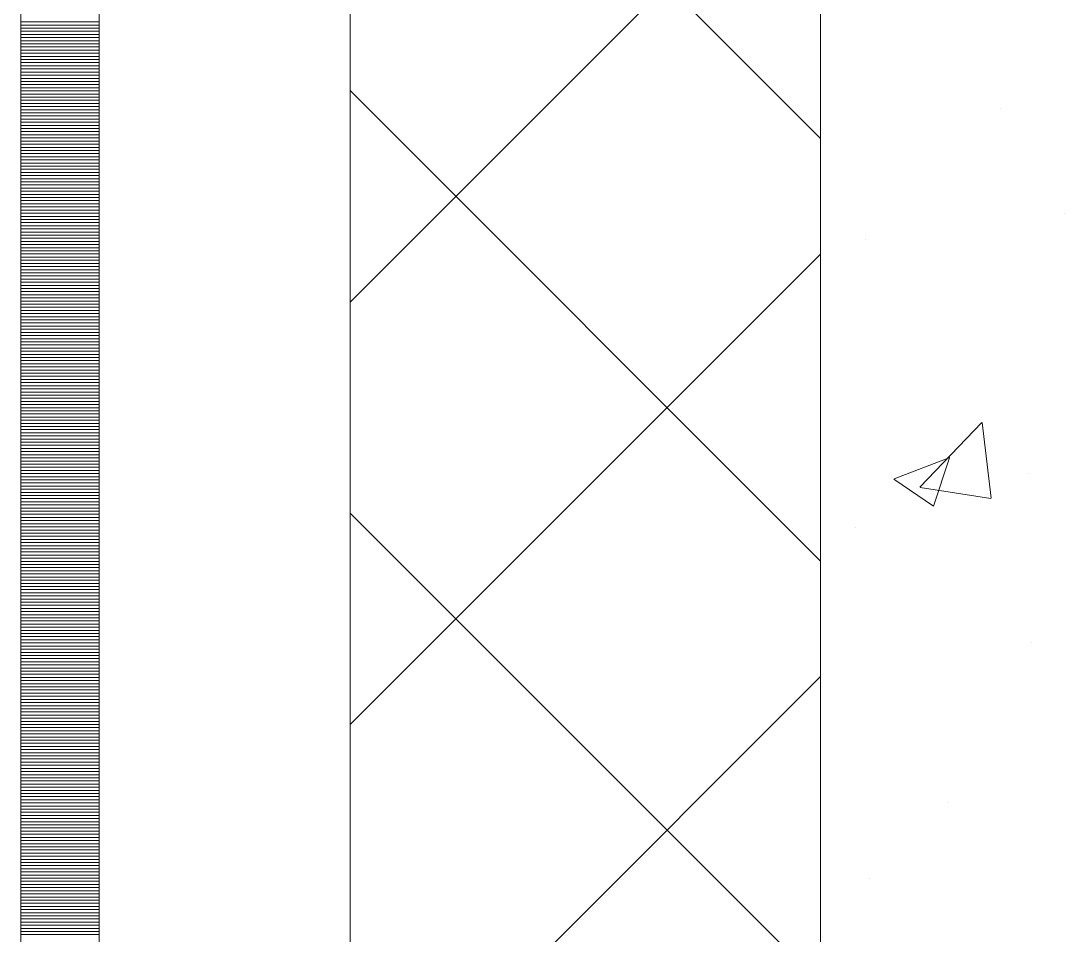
# Model space of a CAD drawing. Header units: millimetres. Extents: x 470010 to 1231400, y -134005 to 421770.
# Drawn here: x 672518.6 to 672851.8, y -21545.6 to -21254.2 of the extents above; entities that cross this region are included whole.
import ezdxf
from ezdxf.enums import TextEntityAlignment as Align

# ---------------------------------------------------------------- set-up
doc = ezdxf.new("R2010")
doc.units = ezdxf.units.MM
doc.linetypes.add('DASHED', pattern=[19.05, 12.7, -6.35])
doc.layers.get('Defpoints').update_dxf_attribs({"color": 140})
doc.layers.add('АР_Делит', color=120, linetype='Continuous', lineweight=0, plot=False)
for name, color, linetype, lineweight in [('АР_Стены ПЕНОблок', 52, 'Continuous', 20), ('АР_Тонкая', 254, 'Continuous', 5), ('АР_Утеплитель', 31, 'Continuous', 0), ('АР_Штриховка', 8, 'Continuous', 0)]:
    doc.layers.add(name, color=color, linetype=linetype, lineweight=lineweight)
doc.layers.add('РД_Оси_100', color=7, linetype='Continuous', lineweight=0, true_color=0x525252)
doc.styles.add('style1', font='ARIALN.TTF')

# ---------------------------------------------------------------- blocks, each defined once
blk = doc.blocks.new('СОШ_2200_АР_ОСИ_М100_28.05.24')
at = {"layer": 'АР_Делит', "color": 251, "linetype": 'DASHED', "true_color": 0x636466}
blk.add_lwpolyline([(-355, 13145), (-355, 100855), (37145, 100855), (37145, 129155), (72745, 129155), (72745, 135155), (114955, 135155), (114955, -355)], dxfattribs=at)
blk = doc.blocks.new('A$C9108343f')
at = {"layer": 'АР_Стены ПЕНОблок', "color": 18, "linetype": 'Continuous', "lineweight": 20, "true_color": 0x000000}
blk.add_line((7054.96, 97555), (7054.96, 21355), dxfattribs=at)
at = {"layer": 'АР_Тонкая', "color": 18, "linetype": 'Continuous', "lineweight": 5, "true_color": 0x000000}
for p, q in [((6799.96, 97555), (6799.96, 21355)), ((6824.96, 97555), (6824.96, 21355)), ((6824.96, 21355), (6824.96, 97555)), ((6904.96, 21355), (6904.96, 97555))]:
    blk.add_line(p, q, dxfattribs=at)
at = {"layer": 'АР_Утеплитель', "color": 18, "linetype": 'Continuous', "lineweight": 0, "true_color": 0x000000}
for p, q in [((6904.96, 97555), (6904.96, 21355)), ((7054.96, 21355), (7054.96, 97555))]:
    blk.add_line(p, q, dxfattribs=at)
at = {"layer": 'АР_Штриховка', "color": 18, "linetype": 'Continuous', "lineweight": 0, "true_color": 0x000000}
for p, q in [((7054.96, 79074.57), (6904.96, 79224.57)), ((6904.96, 79022.44), (7054.96, 79172.44)), ((6799.96, 79111.75), (6824.96, 79111.75)), ((6799.96, 79110.75), (6824.96, 79110.75)), ((6799.96, 79109.75), (6824.96, 79109.75)), ((6799.96, 79108.75), (6824.96, 79108.75)), ((6799.96, 79107.75), (6824.96, 79107.75)), ((6799.96, 79106.75), (6824.96, 79106.75)), ((6799.96, 79105.75), (6824.96, 79105.75)), ((6799.96, 79104.75), (6824.96, 79104.75)), ((6799.96, 79103.75), (6824.96, 79103.75)), ((6799.96, 79102.75), (6824.96, 79102.75)), ((6799.96, 79101.75), (6824.96, 79101.75)), ((6799.96, 79100.75), (6824.96, 79100.75)), ((6799.96, 79099.75), (6824.96, 79099.75)), ((6799.96, 79098.75), (6824.96, 79098.75)), ((6799.96, 79097.75), (6824.96, 79097.75)), ((6799.96, 79096.75), (6824.96, 79096.75)), ((6799.96, 79095.75), (6824.96, 79095.75)), ((6799.96, 79094.75), (6824.96, 79094.75)), ((6799.96, 79093.75), (6824.96, 79093.75)), ((6799.96, 79092.75), (6824.96, 79092.75)), ((6799.96, 79091.75), (6824.96, 79091.75)), ((6799.96, 79090.75), (6824.96, 79090.75)), ((6799.96, 79089.75), (6824.96, 79089.75)), ((6799.96, 79088.75), (6824.96, 79088.75)), ((6799.96, 79087.75), (6824.96, 79087.75)), ((7054.96, 78939.87), (6904.96, 79089.87)), ((6799.96, 79086.75), (6824.96, 79086.75)), ((6799.96, 79085.75), (6824.96, 79085.75)), ((6799.96, 79084.75), (6824.96, 79084.75)), ((6799.96, 79083.75), (6824.96, 79083.75)), ((6799.96, 79082.75), (6824.96, 79082.75)), ((6799.96, 79081.75), (6824.96, 79081.75)), ((7112.4, 79084.09), (7112.4, 79084.09)), ((6799.96, 79080.75), (6824.96, 79080.75)), ((6799.96, 79079.75), (6824.96, 79079.75)), ((6799.96, 79078.75), (6824.96, 79078.75)), ((6799.96, 79077.75), (6824.96, 79077.75)), ((6799.96, 79076.75), (6824.96, 79076.75)), ((6799.96, 79075.75), (6824.96, 79075.75)), ((6799.96, 79074.75), (6824.96, 79074.75)), ((6799.96, 79073.75), (6824.96, 79073.75)), ((6799.96, 79072.75), (6824.96, 79072.75)), ((6799.96, 79071.75), (6824.96, 79071.75)), ((6799.96, 79070.75), (6824.96, 79070.75)), ((6799.96, 79069.75), (6824.96, 79069.75)), ((6799.96, 79068.75), (6824.96, 79068.75)), ((6799.96, 79067.75), (6824.96, 79067.75)), ((6799.96, 79066.75), (6824.96, 79066.75)), ((6799.96, 79065.75), (6824.96, 79065.75)), ((6799.96, 79064.75), (6824.96, 79064.75)), ((6799.96, 79063.75), (6824.96, 79063.75)), ((6799.96, 79062.75), (6824.96, 79062.75)), ((6799.96, 79061.75), (6824.96, 79061.75)), ((6799.96, 79060.75), (6824.96, 79060.75)), ((6799.96, 79059.75), (6824.96, 79059.75)), ((6799.96, 79058.75), (6824.96, 79058.75)), ((6799.96, 79057.75), (6824.96, 79057.75)), ((6799.96, 79056.75), (6824.96, 79056.75)), ((6799.96, 79055.75), (6824.96, 79055.75)), ((6799.96, 79054.75), (6824.96, 79054.75)), ((6799.96, 79053.75), (6824.96, 79053.75)), ((6799.96, 79052.75), (6824.96, 79052.75)), ((6799.96, 79051.75), (6824.96, 79051.75)), ((6799.96, 79050.75), (6824.96, 79050.75)), ((6799.96, 79049.75), (6824.96, 79049.75)), ((6799.96, 79048.75), (6824.96, 79048.75)), ((6799.96, 79047.75), (6824.96, 79047.75)), ((7132.81, 79050.7), (7132.81, 79050.7)), ((6799.96, 79046.75), (6824.96, 79046.75)), ((6799.96, 79045.75), (6824.96, 79045.75)), ((6799.96, 79044.75), (6824.96, 79044.75)), ((6799.96, 79043.75), (6824.96, 79043.75)), ((6799.96, 79042.75), (6824.96, 79042.75)), ((6799.96, 79041.75), (6824.96, 79041.75)), ((7069.23, 79042.33), (7069.23, 79042.33)), ((6799.96, 79040.75), (6824.96, 79040.75)), ((6799.96, 79039.75), (6824.96, 79039.75)), ((6799.96, 79038.75), (6824.96, 79038.75)), ((6799.96, 79037.75), (6824.96, 79037.75)), ((6904.96, 78887.73), (7054.96, 79037.73)), ((6799.96, 79036.75), (6824.96, 79036.75)), ((6799.96, 79035.75), (6824.96, 79035.75)), ((6799.96, 79034.75), (6824.96, 79034.75)), ((6799.96, 79033.75), (6824.96, 79033.75)), ((6799.96, 79032.75), (6824.96, 79032.75)), ((6799.96, 79031.75), (6824.96, 79031.75)), ((6799.96, 79030.75), (6824.96, 79030.75)), ((6799.96, 79029.75), (6824.96, 79029.75)), ((6799.96, 79028.75), (6824.96, 79028.75)), ((6799.96, 79027.75), (6824.96, 79027.75)), ((6799.96, 79026.75), (6824.96, 79026.75)), ((6799.96, 79025.75), (6824.96, 79025.75)), ((6799.96, 79024.75), (6824.96, 79024.75)), ((6799.96, 79023.75), (6824.96, 79023.75)), ((6799.96, 79022.75), (6824.96, 79022.75)), ((6799.96, 79021.75), (6824.96, 79021.75)), ((6799.96, 79020.75), (6824.96, 79020.75)), ((6799.96, 79019.75), (6824.96, 79019.75)), ((6799.96, 79018.75), (6824.96, 79018.75)), ((6799.96, 79017.75), (6824.96, 79017.75)), ((6799.96, 79016.75), (6824.96, 79016.75)), ((6799.96, 79015.75), (6824.96, 79015.75)), ((6799.96, 79014.75), (6824.96, 79014.75)), ((6799.96, 79013.75), (6824.96, 79013.75)), ((6799.96, 79012.75), (6824.96, 79012.75)), ((6799.96, 79011.75), (6824.96, 79011.75)), ((6799.96, 79010.75), (6824.96, 79010.75)), ((6799.96, 79009.75), (6824.96, 79009.75)), ((6799.96, 79008.75), (6824.96, 79008.75)), ((6799.96, 79007.75), (6824.96, 79007.75)), ((6799.96, 79006.75), (6824.96, 79006.75)), ((6799.96, 79005.75), (6824.96, 79005.75)), ((6799.96, 79004.75), (6824.96, 79004.75)), ((6799.96, 79003.75), (6824.96, 79003.75)), ((6799.96, 79002.75), (6824.96, 79002.75)), ((6799.96, 79001.75), (6824.96, 79001.75)), ((6799.96, 79000.75), (6824.96, 79000.75)), ((6799.96, 78999.75), (6824.96, 78999.75)), ((6799.96, 78998.75), (6824.96, 78998.75)), ((6799.96, 78997.75), (6824.96, 78997.75)), ((6799.96, 78996.75), (6824.96, 78996.75)), ((6799.96, 78995.75), (6824.96, 78995.75)), ((6799.96, 78994.75), (6824.96, 78994.75)), ((6799.96, 78993.75), (6824.96, 78993.75)), ((6799.96, 78992.75), (6824.96, 78992.75)), ((6799.96, 78991.75), (6824.96, 78991.75)), ((6799.96, 78990.75), (6824.96, 78990.75)), ((6799.96, 78989.75), (6824.96, 78989.75)), ((6799.96, 78988.75), (6824.96, 78988.75)), ((6799.96, 78987.75), (6824.96, 78987.75)), ((6799.96, 78986.75), (6824.96, 78986.75)), ((6799.96, 78985.75), (6824.96, 78985.75)), ((6799.96, 78984.75), (6824.96, 78984.75)), ((6799.96, 78983.75), (6824.96, 78983.75)), ((6799.96, 78982.75), (6824.96, 78982.75)), ((6799.96, 78981.75), (6824.96, 78981.75)), ((7086.62, 78963.43), (7106.41, 78984.05)), ((7109.29, 78959.93), (7106.48, 78984.05)), ((6799.96, 78980.75), (6824.96, 78980.75)), ((6799.96, 78979.75), (6824.96, 78979.75)), ((6799.96, 78978.75), (6824.96, 78978.75)), ((6799.96, 78977.75), (6824.96, 78977.75)), ((6799.96, 78976.75), (6824.96, 78976.75)), ((6799.96, 78975.75), (6824.96, 78975.75)), ((6799.96, 78974.75), (6824.96, 78974.75)), ((6799.96, 78973.75), (6824.96, 78973.75)), ((6799.96, 78972.75), (6824.96, 78972.75)), ((6799.96, 78971.75), (6824.96, 78971.75)), ((7078.36, 78966.08), (7096.15, 78972.91)), ((7090.94, 78957.4), (7096.09, 78972.75)), ((6799.96, 78970.75), (6824.96, 78970.75)), ((6799.96, 78969.75), (6824.96, 78969.75)), ((6799.96, 78968.75), (6824.96, 78968.75)), ((6799.96, 78967.75), (6824.96, 78967.75)), ((7121.13, 78967.73), (7121.13, 78967.73)), ((6799.96, 78966.75), (6824.96, 78966.75)), ((6799.96, 78965.75), (6824.96, 78965.75)), ((6799.96, 78964.75), (6824.96, 78964.75)), ((7078.29, 78965.92), (7090.93, 78957.4)), ((6799.96, 78963.75), (6824.96, 78963.75)), ((6799.96, 78962.75), (6824.96, 78962.75)), ((6799.96, 78961.75), (6824.96, 78961.75)), ((7086.68, 78963.31), (7109.27, 78959.81)), ((6799.96, 78960.75), (6824.96, 78960.75)), ((6799.96, 78959.75), (6824.96, 78959.75)), ((6799.96, 78958.75), (6824.96, 78958.75)), ((6799.96, 78957.75), (6824.96, 78957.75)), ((6799.96, 78956.75), (6824.96, 78956.75)), ((6799.96, 78955.75), (6824.96, 78955.75)), ((6799.96, 78954.75), (6824.96, 78954.75)), ((7054.96, 78805.17), (6904.96, 78955.17)), ((6799.96, 78953.75), (6824.96, 78953.75)), ((6799.96, 78952.75), (6824.96, 78952.75)), ((6799.96, 78951.75), (6824.96, 78951.75)), ((6799.96, 78950.75), (6824.96, 78950.75)), ((6799.96, 78949.75), (6824.96, 78949.75)), ((6799.96, 78948.75), (6824.96, 78948.75)), ((6799.96, 78947.75), (6824.96, 78947.75)), ((7065.99, 78950.52), (7065.99, 78950.52)), ((6799.96, 78946.75), (6824.96, 78946.75)), ((6799.96, 78945.75), (6824.96, 78945.75)), ((6799.96, 78944.75), (6824.96, 78944.75)), ((6799.96, 78943.75), (6824.96, 78943.75)), ((6799.96, 78942.75), (6824.96, 78942.75)), ((6799.96, 78941.75), (6824.96, 78941.75)), ((6799.96, 78940.75), (6824.96, 78940.75)), ((6799.96, 78939.75), (6824.96, 78939.75)), ((6799.96, 78938.75), (6824.96, 78938.75)), ((6799.96, 78937.75), (6824.96, 78937.75)), ((6799.96, 78936.75), (6824.96, 78936.75)), ((6799.96, 78935.75), (6824.96, 78935.75)), ((6799.96, 78934.75), (6824.96, 78934.75)), ((6799.96, 78933.75), (6824.96, 78933.75)), ((6799.96, 78932.75), (6824.96, 78932.75)), ((6799.96, 78931.75), (6824.96, 78931.75)), ((6799.96, 78930.75), (6824.96, 78930.75)), ((6799.96, 78929.75), (6824.96, 78929.75)), ((6799.96, 78928.75), (6824.96, 78928.75)), ((6799.96, 78927.75), (6824.96, 78927.75)), ((6799.96, 78926.75), (6824.96, 78926.75)), ((6799.96, 78925.75), (6824.96, 78925.75)), ((6799.96, 78924.75), (6824.96, 78924.75)), ((6799.96, 78923.75), (6824.96, 78923.75)), ((6799.96, 78922.75), (6824.96, 78922.75)), ((6799.96, 78921.75), (6824.96, 78921.75)), ((6799.96, 78920.75), (6824.96, 78920.75)), ((6799.96, 78919.75), (6824.96, 78919.75)), ((6799.96, 78918.75), (6824.96, 78918.75)), ((6799.96, 78917.75), (6824.96, 78917.75)), ((6799.96, 78916.75), (6824.96, 78916.75)), ((6799.96, 78915.75), (6824.96, 78915.75)), ((6799.96, 78914.75), (6824.96, 78914.75)), ((6799.96, 78913.75), (6824.96, 78913.75)), ((6799.96, 78912.75), (6824.96, 78912.75)), ((6799.96, 78911.75), (6824.96, 78911.75)), ((7122.14, 78914), (7122.14, 78914)), ((6799.96, 78910.75), (6824.96, 78910.75)), ((6799.96, 78909.75), (6824.96, 78909.75)), ((6799.96, 78908.75), (6824.96, 78908.75)), ((6799.96, 78907.75), (6824.96, 78907.75)), ((6799.96, 78906.75), (6824.96, 78906.75)), ((6799.96, 78905.75), (6824.96, 78905.75)), ((6799.96, 78904.75), (6824.96, 78904.75)), ((6799.96, 78903.75), (6824.96, 78903.75)), ((6799.96, 78902.75), (6824.96, 78902.75)), ((6799.96, 78901.75), (6824.96, 78901.75)), ((6904.96, 78753.03), (7054.96, 78903.03)), ((6799.96, 78900.75), (6824.96, 78900.75)), ((6799.96, 78899.75), (6824.96, 78899.75)), ((6799.96, 78898.75), (6824.96, 78898.75)), ((6799.96, 78897.75), (6824.96, 78897.75)), ((6799.96, 78896.75), (6824.96, 78896.75)), ((6799.96, 78895.75), (6824.96, 78895.75)), ((6799.96, 78894.75), (6824.96, 78894.75)), ((6799.96, 78893.75), (6824.96, 78893.75)), ((6799.96, 78892.75), (6824.96, 78892.75)), ((6799.96, 78891.75), (6824.96, 78891.75)), ((6799.96, 78890.75), (6824.96, 78890.75)), ((6799.96, 78889.75), (6824.96, 78889.75)), ((6799.96, 78888.75), (6824.96, 78888.75)), ((6799.96, 78887.75), (6824.96, 78887.75)), ((6799.96, 78886.75), (6824.96, 78886.75)), ((6799.96, 78885.75), (6824.96, 78885.75)), ((6799.96, 78884.75), (6824.96, 78884.75)), ((6799.96, 78883.75), (6824.96, 78883.75)), ((6799.96, 78882.75), (6824.96, 78882.75)), ((6799.96, 78881.75), (6824.96, 78881.75)), ((6799.96, 78880.75), (6824.96, 78880.75)), ((6799.96, 78879.75), (6824.96, 78879.75)), ((6799.96, 78878.75), (6824.96, 78878.75)), ((6799.96, 78877.75), (6824.96, 78877.75)), ((6799.96, 78876.75), (6824.96, 78876.75)), ((6799.96, 78875.75), (6824.96, 78875.75)), ((6799.96, 78874.75), (6824.96, 78874.75)), ((6799.96, 78873.75), (6824.96, 78873.75)), ((6799.96, 78872.75), (6824.96, 78872.75)), ((6799.96, 78871.75), (6824.96, 78871.75)), ((6799.96, 78870.75), (6824.96, 78870.75)), ((6799.96, 78869.75), (6824.96, 78869.75)), ((6799.96, 78868.75), (6824.96, 78868.75)), ((6799.96, 78867.75), (6824.96, 78867.75)), ((6799.96, 78866.75), (6824.96, 78866.75)), ((6799.96, 78865.75), (6824.96, 78865.75)), ((6799.96, 78864.75), (6824.96, 78864.75)), ((6799.96, 78863.75), (6824.96, 78863.75)), ((6799.96, 78862.75), (6824.96, 78862.75)), ((6799.96, 78861.75), (6824.96, 78861.75)), ((7095.37, 78863), (7095.37, 78863)), ((6799.96, 78860.75), (6824.96, 78860.75)), ((6799.96, 78859.75), (6824.96, 78859.75)), ((6799.96, 78858.75), (6824.96, 78858.75)), ((6799.96, 78857.75), (6824.96, 78857.75)), ((6799.96, 78856.75), (6824.96, 78856.75)), ((6799.96, 78855.75), (6824.96, 78855.75)), ((6799.96, 78854.75), (6824.96, 78854.75)), ((6799.96, 78853.75), (6824.96, 78853.75)), ((6799.96, 78852.75), (6824.96, 78852.75)), ((6799.96, 78851.75), (6824.96, 78851.75)), ((6799.96, 78850.75), (6824.96, 78850.75)), ((6799.96, 78849.75), (6824.96, 78849.75)), ((6799.96, 78848.75), (6824.96, 78848.75)), ((6799.96, 78847.75), (6824.96, 78847.75)), ((6799.96, 78846.75), (6824.96, 78846.75)), ((6799.96, 78845.75), (6824.96, 78845.75)), ((6799.96, 78844.75), (6824.96, 78844.75)), ((6799.96, 78843.75), (6824.96, 78843.75)), ((6799.96, 78842.75), (6824.96, 78842.75)), ((6799.96, 78841.75), (6824.96, 78841.75)), ((6799.96, 78840.75), (6824.96, 78840.75)), ((6799.96, 78839.75), (6824.96, 78839.75)), ((6799.96, 78838.75), (6824.96, 78838.75)), ((6799.96, 78837.75), (6824.96, 78837.75)), ((7070.6, 78838.62), (7070.6, 78838.62)), ((6799.96, 78836.75), (6824.96, 78836.75)), ((6799.96, 78835.75), (6824.96, 78835.75)), ((6799.96, 78834.75), (6824.96, 78834.75)), ((6799.96, 78833.75), (6824.96, 78833.75)), ((6799.96, 78832.75), (6824.96, 78832.75)), ((6799.96, 78831.75), (6824.96, 78831.75)), ((6799.96, 78830.75), (6824.96, 78830.75)), ((6799.96, 78829.75), (6824.96, 78829.75)), ((6799.96, 78828.75), (6824.96, 78828.75)), ((6799.96, 78827.75), (6824.96, 78827.75)), ((6799.96, 78826.75), (6824.96, 78826.75)), ((6799.96, 78825.75), (6824.96, 78825.75)), ((6799.96, 78824.75), (6824.96, 78824.75)), ((6799.96, 78823.75), (6824.96, 78823.75)), ((6799.96, 78822.75), (6824.96, 78822.75)), ((6799.96, 78821.75), (6824.96, 78821.75)), ((6799.96, 78820.75), (6824.96, 78820.75))]:
    blk.add_line(p, q, dxfattribs=at)
at = {"layer": 'РД_Оси_100'}
blk.add_blockref('СОШ_2200_АР_ОСИ_М100_28.05.24', (7154.96, 6755), dxfattribs=at)
at = {"layer": 'Defpoints', "color": 18, "true_color": 0x000000, "style": 'style1'}
for p in [(143949.34, 316089.12), (143974.98, 281639.5), (143890.4, 273244.71), (143839.99, 264276.81), (143967.75, 254892.38), (12251.96, 104178.14), (12382.58, 96023.14)]:
    blk.add_attdef('АР-ПОМЕЩЕНИЕ:НАИМЕНОВАНИЕ', text='', height=100, dxfattribs=at).set_placement(p, align=Align.MIDDLE)
at = {"layer": 'Defpoints', "color": 18, "true_color": 0x000000, "style": 'style1', "flags": 8}
for p in [(143951.3, 279099.09), (143848.34, 269251.11), (143875.33, 260094.25), (144049.74, 250824.7), (163419.28, 238153.36), (155897.46, 237965.97), (183037.2, 237965.97), (143342.94, 237876.19)]:
    blk.add_attdef('АР-ПОМЕЩЕНИЕ:НАИМЕНОВАНИЕ', text='', height=100, dxfattribs=at).set_placement(p, align=Align.MIDDLE)

msp = doc.modelspace()

# ---------------------------------------------------------------- linework, layer by layer
at = {"layer": 'АР_Стены ПЕНОблок', "color": 18, "linetype": 'Continuous', "lineweight": 20, "true_color": 0x000000}
msp.add_line((672773.57, -2811.242), (672773.57, -79011.242), dxfattribs=at)
at = {"layer": 'АР_Тонкая', "color": 18, "linetype": 'Continuous', "lineweight": 5, "true_color": 0x000000}
for p, q in [((672518.57, -2811.242), (672518.57, -79011.242)), ((672543.57, -2811.242), (672543.57, -79011.242)), ((672543.57, -79011.242), (672543.57, -2811.242)), ((672623.57, -79011.242), (672623.57, -2811.242))]:
    msp.add_line(p, q, dxfattribs=at)
at = {"layer": 'АР_Утеплитель', "color": 18, "linetype": 'Continuous', "lineweight": 0, "true_color": 0x000000}
for p, q in [((672623.57, -2811.242), (672623.57, -79011.242)), ((672773.57, -79011.242), (672773.57, -2811.242))]:
    msp.add_line(p, q, dxfattribs=at)
at = {"layer": 'АР_Штриховка', "color": 18, "linetype": 'Continuous', "lineweight": 0, "true_color": 0x000000}
for p, q in [((672773.57, -21291.668), (672623.57, -21141.668)), ((672623.57, -21343.805), (672773.57, -21193.805)), ((672518.57, -21254.492), (672543.57, -21254.492)), ((672518.57, -21255.492), (672543.57, -21255.492)), ((672518.57, -21256.492), (672543.57, -21256.492)), ((672518.57, -21257.492), (672543.57, -21257.492)), ((672518.57, -21258.492), (672543.57, -21258.492)), ((672518.57, -21259.492), (672543.57, -21259.492)), ((672518.57, -21260.492), (672543.57, -21260.492)), ((672518.57, -21261.492), (672543.57, -21261.492)), ((672518.57, -21262.492), (672543.57, -21262.492)), ((672518.57, -21263.492), (672543.57, -21263.492)), ((672518.57, -21264.492), (672543.57, -21264.492)), ((672518.57, -21265.492), (672543.57, -21265.492)), ((672518.57, -21266.492), (672543.57, -21266.492)), ((672518.57, -21267.492), (672543.57, -21267.492)), ((672518.57, -21268.492), (672543.57, -21268.492)), ((672518.57, -21269.492), (672543.57, -21269.492)), ((672518.57, -21270.492), (672543.57, -21270.492)), ((672518.57, -21271.492), (672543.57, -21271.492)), ((672518.57, -21272.492), (672543.57, -21272.492)), ((672518.57, -21273.492), (672543.57, -21273.492)), ((672518.57, -21274.492), (672543.57, -21274.492)), ((672518.57, -21275.492), (672543.57, -21275.492)), ((672518.57, -21276.492), (672543.57, -21276.492)), ((672518.57, -21277.492), (672543.57, -21277.492)), ((672518.57, -21278.492), (672543.57, -21278.492)), ((672773.57, -21426.372), (672623.57, -21276.372)), ((672518.57, -21279.492), (672543.57, -21279.492)), ((672518.57, -21280.492), (672543.57, -21280.492)), ((672518.57, -21281.492), (672543.57, -21281.492)), ((672518.57, -21282.492), (672543.57, -21282.492)), ((672518.57, -21283.492), (672543.57, -21283.492)), ((672518.57, -21284.492), (672543.57, -21284.492)), ((672518.57, -21285.492), (672543.57, -21285.492)), ((672518.57, -21286.492), (672543.57, -21286.492)), ((672518.57, -21287.492), (672543.57, -21287.492)), ((672518.57, -21288.492), (672543.57, -21288.492)), ((672518.57, -21289.492), (672543.57, -21289.492)), ((672518.57, -21290.492), (672543.57, -21290.492)), ((672518.57, -21291.492), (672543.57, -21291.492)), ((672518.57, -21292.492), (672543.57, -21292.492)), ((672518.57, -21293.492), (672543.57, -21293.492)), ((672518.57, -21294.492), (672543.57, -21294.492)), ((672518.57, -21295.492), (672543.57, -21295.492)), ((672518.57, -21296.492), (672543.57, -21296.492)), ((672518.57, -21297.492), (672543.57, -21297.492)), ((672518.57, -21298.492), (672543.57, -21298.492)), ((672518.57, -21299.492), (672543.57, -21299.492)), ((672518.57, -21300.492), (672543.57, -21300.492)), ((672518.57, -21301.492), (672543.57, -21301.492)), ((672518.57, -21302.492), (672543.57, -21302.492)), ((672518.57, -21303.492), (672543.57, -21303.492)), ((672518.57, -21304.492), (672543.57, -21304.492)), ((672518.57, -21305.492), (672543.57, -21305.492)), ((672518.57, -21306.492), (672543.57, -21306.492)), ((672518.57, -21307.492), (672543.57, -21307.492)), ((672518.57, -21308.492), (672543.57, -21308.492)), ((672518.57, -21309.492), (672543.57, -21309.492)), ((672518.57, -21310.492), (672543.57, -21310.492)), ((672518.57, -21311.492), (672543.57, -21311.492)), ((672518.57, -21312.492), (672543.57, -21312.492)), ((672518.57, -21313.492), (672543.57, -21313.492)), ((672518.57, -21314.492), (672543.57, -21314.492)), ((672518.57, -21315.492), (672543.57, -21315.492)), ((672518.57, -21316.492), (672543.57, -21316.492)), ((672518.57, -21317.492), (672543.57, -21317.492)), ((672518.57, -21318.492), (672543.57, -21318.492)), ((672518.57, -21319.492), (672543.57, -21319.492)), ((672518.57, -21320.492), (672543.57, -21320.492)), ((672518.57, -21321.492), (672543.57, -21321.492)), ((672518.57, -21322.492), (672543.57, -21322.492)), ((672518.57, -21323.492), (672543.57, -21323.492)), ((672518.57, -21324.492), (672543.57, -21324.492)), ((672518.57, -21325.492), (672543.57, -21325.492)), ((672518.57, -21326.492), (672543.57, -21326.492)), ((672518.57, -21327.492), (672543.57, -21327.492)), ((672518.57, -21328.492), (672543.57, -21328.492)), ((672623.57, -21478.509), (672773.57, -21328.509)), ((672518.57, -21329.492), (672543.57, -21329.492)), ((672518.57, -21330.492), (672543.57, -21330.492)), ((672518.57, -21331.492), (672543.57, -21331.492)), ((672518.57, -21332.492), (672543.57, -21332.492)), ((672518.57, -21333.492), (672543.57, -21333.492)), ((672518.57, -21334.492), (672543.57, -21334.492)), ((672518.57, -21335.492), (672543.57, -21335.492)), ((672518.57, -21336.492), (672543.57, -21336.492)), ((672518.57, -21337.492), (672543.57, -21337.492)), ((672518.57, -21338.492), (672543.57, -21338.492)), ((672518.57, -21339.492), (672543.57, -21339.492)), ((672518.57, -21340.492), (672543.57, -21340.492)), ((672518.57, -21341.492), (672543.57, -21341.492)), ((672518.57, -21342.492), (672543.57, -21342.492)), ((672518.57, -21343.492), (672543.57, -21343.492)), ((672518.57, -21344.492), (672543.57, -21344.492)), ((672518.57, -21345.492), (672543.57, -21345.492)), ((672518.57, -21346.492), (672543.57, -21346.492)), ((672518.57, -21347.492), (672543.57, -21347.492)), ((672518.57, -21348.492), (672543.57, -21348.492)), ((672518.57, -21349.492), (672543.57, -21349.492)), ((672518.57, -21350.492), (672543.57, -21350.492)), ((672518.57, -21351.492), (672543.57, -21351.492)), ((672518.57, -21352.492), (672543.57, -21352.492)), ((672518.57, -21353.492), (672543.57, -21353.492)), ((672518.57, -21354.492), (672543.57, -21354.492)), ((672518.57, -21355.492), (672543.57, -21355.492)), ((672518.57, -21356.492), (672543.57, -21356.492)), ((672518.57, -21357.492), (672543.57, -21357.492)), ((672518.57, -21358.492), (672543.57, -21358.492)), ((672518.57, -21359.492), (672543.57, -21359.492)), ((672518.57, -21360.492), (672543.57, -21360.492)), ((672518.57, -21361.492), (672543.57, -21361.492)), ((672518.57, -21362.492), (672543.57, -21362.492)), ((672518.57, -21363.492), (672543.57, -21363.492)), ((672518.57, -21364.492), (672543.57, -21364.492)), ((672518.57, -21365.492), (672543.57, -21365.492)), ((672518.57, -21366.492), (672543.57, -21366.492)), ((672518.57, -21367.492), (672543.57, -21367.492)), ((672518.57, -21368.492), (672543.57, -21368.492)), ((672518.57, -21369.492), (672543.57, -21369.492)), ((672518.57, -21370.492), (672543.57, -21370.492)), ((672518.57, -21371.492), (672543.57, -21371.492)), ((672518.57, -21372.492), (672543.57, -21372.492)), ((672518.57, -21373.492), (672543.57, -21373.492)), ((672518.57, -21374.492), (672543.57, -21374.492)), ((672518.57, -21375.492), (672543.57, -21375.492)), ((672518.57, -21376.492), (672543.57, -21376.492)), ((672518.57, -21377.492), (672543.57, -21377.492)), ((672518.57, -21378.492), (672543.57, -21378.492)), ((672518.57, -21379.492), (672543.57, -21379.492)), ((672518.57, -21380.492), (672543.57, -21380.492)), ((672518.57, -21381.492), (672543.57, -21381.492)), ((672805.236, -21402.815), (672825.019, -21382.197)), ((672827.9, -21406.31), (672825.094, -21382.188)), ((672518.57, -21382.492), (672543.57, -21382.492)), ((672518.57, -21383.492), (672543.57, -21383.492)), ((672518.57, -21384.492), (672543.57, -21384.492)), ((672518.57, -21385.492), (672543.57, -21385.492)), ((672518.57, -21386.492), (672543.57, -21386.492)), ((672518.57, -21387.492), (672543.57, -21387.492)), ((672518.57, -21388.492), (672543.57, -21388.492)), ((672518.57, -21389.492), (672543.57, -21389.492)), ((672518.57, -21390.492), (672543.57, -21390.492)), ((672518.57, -21391.492), (672543.57, -21391.492)), ((672518.57, -21392.492), (672543.57, -21392.492)), ((672518.57, -21393.492), (672543.57, -21393.492)), ((672518.57, -21394.492), (672543.57, -21394.492)), ((672518.57, -21395.492), (672543.57, -21395.492)), ((672796.977, -21400.162), (672814.762, -21393.335)), ((672809.556, -21408.845), (672814.706, -21393.496)), ((672518.57, -21396.492), (672543.57, -21396.492)), ((672518.57, -21397.492), (672543.57, -21397.492)), ((672518.57, -21398.492), (672543.57, -21398.492)), ((672518.57, -21399.492), (672543.57, -21399.492)), ((672518.57, -21400.492), (672543.57, -21400.492)), ((672518.57, -21401.492), (672543.57, -21401.492)), ((672796.906, -21400.318), (672809.541, -21408.84)), ((672518.57, -21402.492), (672543.57, -21402.492)), ((672518.57, -21403.492), (672543.57, -21403.492)), ((672518.57, -21404.492), (672543.57, -21404.492)), ((672518.57, -21405.492), (672543.57, -21405.492)), ((672805.291, -21402.932), (672827.881, -21406.436)), ((672518.57, -21406.492), (672543.57, -21406.492)), ((672518.57, -21407.492), (672543.57, -21407.492)), ((672518.57, -21408.492), (672543.57, -21408.492)), ((672518.57, -21409.492), (672543.57, -21409.492)), ((672518.57, -21410.492), (672543.57, -21410.492)), ((672518.57, -21411.492), (672543.57, -21411.492)), ((672773.57, -21561.076), (672623.57, -21411.076)), ((672518.57, -21412.492), (672543.57, -21412.492)), ((672518.57, -21413.492), (672543.57, -21413.492)), ((672518.57, -21414.492), (672543.57, -21414.492)), ((672518.57, -21415.492), (672543.57, -21415.492)), ((672518.57, -21416.492), (672543.57, -21416.492)), ((672518.57, -21417.492), (672543.57, -21417.492)), ((672518.57, -21418.492), (672543.57, -21418.492)), ((672518.57, -21419.492), (672543.57, -21419.492)), ((672518.57, -21420.492), (672543.57, -21420.492)), ((672518.57, -21421.492), (672543.57, -21421.492)), ((672518.57, -21422.492), (672543.57, -21422.492)), ((672518.57, -21423.492), (672543.57, -21423.492)), ((672518.57, -21424.492), (672543.57, -21424.492)), ((672518.57, -21425.492), (672543.57, -21425.492)), ((672518.57, -21426.492), (672543.57, -21426.492)), ((672518.57, -21427.492), (672543.57, -21427.492)), ((672518.57, -21428.492), (672543.57, -21428.492)), ((672518.57, -21429.492), (672543.57, -21429.492)), ((672518.57, -21430.492), (672543.57, -21430.492)), ((672518.57, -21431.492), (672543.57, -21431.492)), ((672518.57, -21432.492), (672543.57, -21432.492)), ((672518.57, -21433.492), (672543.57, -21433.492)), ((672518.57, -21434.492), (672543.57, -21434.492)), ((672518.57, -21435.492), (672543.57, -21435.492)), ((672518.57, -21436.492), (672543.57, -21436.492)), ((672518.57, -21437.492), (672543.57, -21437.492)), ((672518.57, -21438.492), (672543.57, -21438.492)), ((672518.57, -21439.492), (672543.57, -21439.492)), ((672518.57, -21440.492), (672543.57, -21440.492)), ((672518.57, -21441.492), (672543.57, -21441.492)), ((672518.57, -21442.492), (672543.57, -21442.492)), ((672518.57, -21443.492), (672543.57, -21443.492)), ((672518.57, -21444.492), (672543.57, -21444.492)), ((672518.57, -21445.492), (672543.57, -21445.492)), ((672518.57, -21446.492), (672543.57, -21446.492)), ((672518.57, -21447.492), (672543.57, -21447.492)), ((672518.57, -21448.492), (672543.57, -21448.492)), ((672518.57, -21449.492), (672543.57, -21449.492)), ((672518.57, -21450.492), (672543.57, -21450.492)), ((672518.57, -21451.492), (672543.57, -21451.492)), ((672518.57, -21452.492), (672543.57, -21452.492)), ((672518.57, -21453.492), (672543.57, -21453.492)), ((672518.57, -21454.492), (672543.57, -21454.492)), ((672518.57, -21455.492), (672543.57, -21455.492)), ((672518.57, -21456.492), (672543.57, -21456.492)), ((672518.57, -21457.492), (672543.57, -21457.492)), ((672518.57, -21458.492), (672543.57, -21458.492)), ((672518.57, -21459.492), (672543.57, -21459.492)), ((672518.57, -21460.492), (672543.57, -21460.492)), ((672518.57, -21461.492), (672543.57, -21461.492)), ((672518.57, -21462.492), (672543.57, -21462.492)), ((672518.57, -21463.492), (672543.57, -21463.492)), ((672518.57, -21464.492), (672543.57, -21464.492)), ((672518.57, -21465.492), (672543.57, -21465.492)), ((672623.57, -21613.213), (672773.57, -21463.213)), ((672518.57, -21466.492), (672543.57, -21466.492)), ((672518.57, -21467.492), (672543.57, -21467.492)), ((672518.57, -21468.492), (672543.57, -21468.492)), ((672518.57, -21469.492), (672543.57, -21469.492)), ((672518.57, -21470.492), (672543.57, -21470.492)), ((672518.57, -21471.492), (672543.57, -21471.492)), ((672518.57, -21472.492), (672543.57, -21472.492)), ((672518.57, -21473.492), (672543.57, -21473.492)), ((672518.57, -21474.492), (672543.57, -21474.492)), ((672518.57, -21475.492), (672543.57, -21475.492)), ((672518.57, -21476.492), (672543.57, -21476.492)), ((672518.57, -21477.492), (672543.57, -21477.492)), ((672518.57, -21478.492), (672543.57, -21478.492)), ((672518.57, -21479.492), (672543.57, -21479.492)), ((672518.57, -21480.492), (672543.57, -21480.492)), ((672518.57, -21481.492), (672543.57, -21481.492)), ((672518.57, -21482.492), (672543.57, -21482.492)), ((672518.57, -21483.492), (672543.57, -21483.492)), ((672518.57, -21484.492), (672543.57, -21484.492)), ((672518.57, -21485.492), (672543.57, -21485.492)), ((672518.57, -21486.492), (672543.57, -21486.492)), ((672518.57, -21487.492), (672543.57, -21487.492)), ((672518.57, -21488.492), (672543.57, -21488.492)), ((672518.57, -21489.492), (672543.57, -21489.492)), ((672518.57, -21490.492), (672543.57, -21490.492)), ((672518.57, -21491.492), (672543.57, -21491.492)), ((672518.57, -21492.492), (672543.57, -21492.492)), ((672518.57, -21493.492), (672543.57, -21493.492)), ((672518.57, -21494.492), (672543.57, -21494.492)), ((672518.57, -21495.492), (672543.57, -21495.492)), ((672518.57, -21496.492), (672543.57, -21496.492)), ((672518.57, -21497.492), (672543.57, -21497.492)), ((672518.57, -21498.492), (672543.57, -21498.492)), ((672518.57, -21499.492), (672543.57, -21499.492)), ((672518.57, -21500.492), (672543.57, -21500.492)), ((672518.57, -21501.492), (672543.57, -21501.492)), ((672518.57, -21502.492), (672543.57, -21502.492)), ((672518.57, -21503.492), (672543.57, -21503.492)), ((672518.57, -21504.492), (672543.57, -21504.492)), ((672518.57, -21505.492), (672543.57, -21505.492)), ((672518.57, -21506.492), (672543.57, -21506.492)), ((672518.57, -21507.492), (672543.57, -21507.492)), ((672518.57, -21508.492), (672543.57, -21508.492)), ((672518.57, -21509.492), (672543.57, -21509.492)), ((672518.57, -21510.492), (672543.57, -21510.492)), ((672518.57, -21511.492), (672543.57, -21511.492)), ((672518.57, -21512.492), (672543.57, -21512.492)), ((672518.57, -21513.492), (672543.57, -21513.492)), ((672518.57, -21514.492), (672543.57, -21514.492)), ((672518.57, -21515.492), (672543.57, -21515.492)), ((672518.57, -21516.492), (672543.57, -21516.492)), ((672518.57, -21517.492), (672543.57, -21517.492)), ((672518.57, -21518.492), (672543.57, -21518.492)), ((672518.57, -21519.492), (672543.57, -21519.492)), ((672518.57, -21520.492), (672543.57, -21520.492)), ((672518.57, -21521.492), (672543.57, -21521.492)), ((672518.57, -21522.492), (672543.57, -21522.492)), ((672518.57, -21523.492), (672543.57, -21523.492)), ((672518.57, -21524.492), (672543.57, -21524.492)), ((672518.57, -21525.492), (672543.57, -21525.492)), ((672518.57, -21526.492), (672543.57, -21526.492)), ((672518.57, -21527.492), (672543.57, -21527.492)), ((672518.57, -21528.492), (672543.57, -21528.492)), ((672518.57, -21529.492), (672543.57, -21529.492)), ((672518.57, -21530.492), (672543.57, -21530.492)), ((672518.57, -21531.492), (672543.57, -21531.492)), ((672518.57, -21532.492), (672543.57, -21532.492)), ((672518.57, -21533.492), (672543.57, -21533.492)), ((672518.57, -21534.492), (672543.57, -21534.492)), ((672518.57, -21535.492), (672543.57, -21535.492)), ((672518.57, -21536.492), (672543.57, -21536.492)), ((672518.57, -21537.492), (672543.57, -21537.492)), ((672518.57, -21538.492), (672543.57, -21538.492)), ((672518.57, -21539.492), (672543.57, -21539.492)), ((672518.57, -21540.492), (672543.57, -21540.492)), ((672518.57, -21541.492), (672543.57, -21541.492)), ((672518.57, -21542.492), (672543.57, -21542.492)), ((672518.57, -21543.492), (672543.57, -21543.492)), ((672518.57, -21544.492), (672543.57, -21544.492)), ((672518.57, -21545.492), (672543.57, -21545.492))]:
    msp.add_line(p, q, dxfattribs=at)

# ---------------------------------------------------------------- block references
msp.add_blockref('A$C9108343f', (665718.612, -100366.242))
at = {"layer": 'РД_Оси_100'}
msp.add_blockref('СОШ_2200_АР_ОСИ_М100_28.05.24', (672873.57, -93611.242), dxfattribs=at)

doc.saveas('drawing.dxf')
